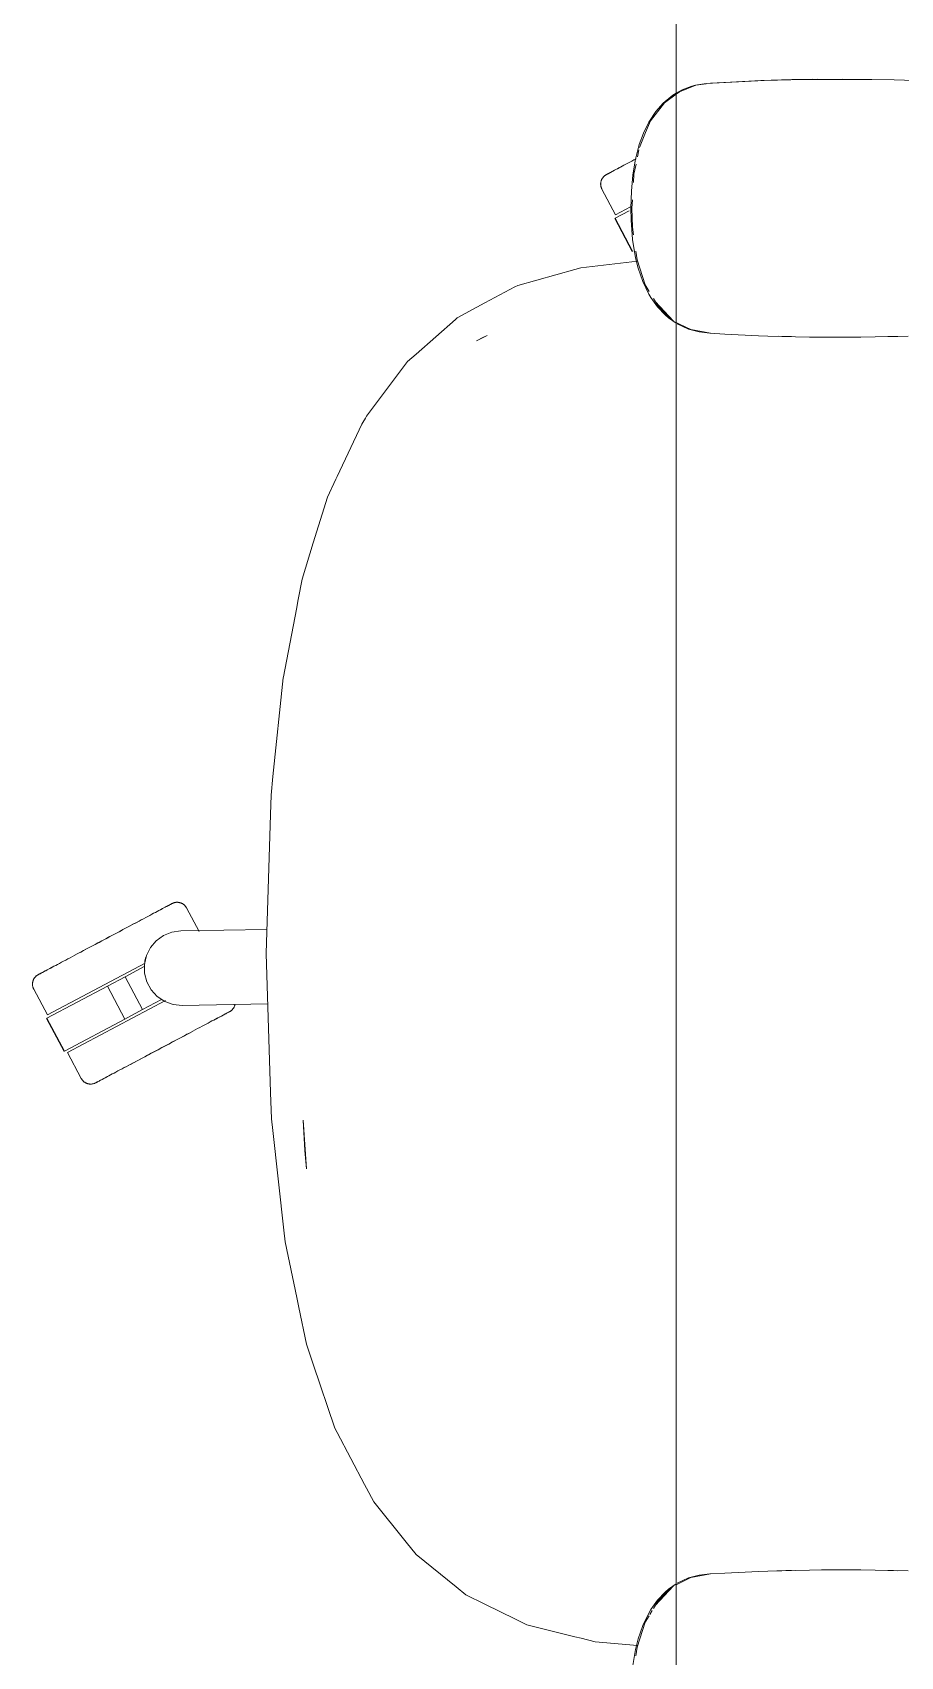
# Model space of a CAD drawing. Header units: millimetres. Extents: x 79795 to 317870, y -36033 to 97293.
# Drawn here: x 186859 to 187185, y 31539 to 32150 of the extents above; entities that cross this region are included whole.
import ezdxf

# ---------------------------------------------------------------- set-up
doc = ezdxf.new("R2010")
doc.units = ezdxf.units.MM
doc.header["$MEASUREMENT"] = 0
doc.layers.add('G-IMPT', color=8, linetype='CONTINUOUS', lineweight=9)
doc.layers.add('I-FURN', color=8, linetype='CONTINUOUS', lineweight=9)

msp = doc.modelspace()

# ---------------------------------------------------------------- linework, layer by layer
at = {"layer": 'G-IMPT'}
for p, q in [((187103.14, 32127.96), (187100.9, 32126.68)), ((187102.11, 32127.29), (187100.9, 32126.39)), ((187108.31, 32129.7), (187102.11, 32127.29)), ((187103.14, 32127.96), (187106.78, 32129.35)), ((187108.13, 32129.72), (187106.78, 32129.35)), ((187108.13, 32129.72), (187110.52, 32130.16)), ((187108.31, 32129.7), (187112.16, 32130.28)), ((187112.17, 32130.42), (187110.52, 32130.16)), ((187133.96, 32131.5), (187112.17, 32130.42)), ((187132.75, 32131.46), (187112.17, 32130.42)), ((187112.17, 32130.42), (187113.78, 32130.53)), ((187133.96, 32131.5), (187113.78, 32130.53)), ((187154.14, 32131.97), (187132.75, 32131.46)), ((187144.31, 32131.81), (187132.75, 32131.46)), ((187132.75, 32131.46), (187133.96, 32131.5)), ((187154.14, 32131.97), (187133.96, 32131.5)), ((187144.31, 32131.81), (187163.53, 32132.01)), ((187154.14, 32131.97), (187144.31, 32131.81)), ((187174.33, 32131.92), (187144.31, 32131.81)), ((187152.11, 32131.95), (187150.2, 32131.88)), ((187154.14, 32131.93), (187152.11, 32131.95)), ((187174.33, 32131.92), (187154.14, 32131.97)), ((187174.33, 32131.92), (187163.53, 32132.01)), ((187174.33, 32131.92), (187182.75, 32131.76)), ((187194.5, 32131.37), (187182.75, 32131.76)), ((187096.49, 32123.12), (187091.27, 32116.33)), ((187093.3, 32119.89), (187095.97, 32122.92)), ((187099.71, 32126), (187095.97, 32122.92)), ((187100.9, 32126.39), (187096.49, 32123.12)), ((187100.9, 32126.68), (187099.71, 32126)), ((187090.65, 32115.84), (187088.66, 32111.76)), ((187091.27, 32116.33), (187089.43, 32111.94)), ((187090.65, 32115.84), (187093.3, 32119.89)), ((187087.08, 32107.43), (187088.66, 32111.76)), ((187087.1, 32106.32), (187089.43, 32111.94)), ((187087.08, 32107.43), (187085.65, 32101.95)), ((187086.92, 32105.43), (187086.39, 32102.85)), ((187084.65, 32096.02), (187085.65, 32101.95)), ((187085.83, 32100.1), (187085.06, 32096.35)), ((187084.65, 32096.02), (187084.08, 32089.87)), ((187085.06, 32096.35), (187084.87, 32093.15)), ((187083.9, 32083.53), (187084.08, 32089.87)), ((187084.47, 32086.64), (187084.28, 32083.53)), ((187083.99, 32079.02), (187083.9, 32083.53)), ((187083.99, 32079.02), (187084.57, 32071.71)), ((187084.51, 32076.36), (187084.28, 32083.53)), ((187084.51, 32076.36), (187084.9, 32073.58)), ((187085.68, 32064.94), (187084.57, 32071.71)), ((187085.77, 32067.4), (187086.24, 32064.1)), ((187062.82, 32060.55), (187041.47, 32054.54)), ((187062.82, 32060.55), (187065.08, 32061.18)), ((187086.35, 32063.6), (187065.08, 32061.18)), ((187086.66, 32061.02), (187085.68, 32064.94)), ((187086.24, 32064.1), (187089.27, 32054.71)), ((187086.66, 32061.02), (187088.4, 32055.93)), ((187040.36, 32053.95), (187029.12, 32047.93)), ((187041.47, 32054.54), (187040.36, 32053.95)), ((187088.4, 32055.93), (187090.61, 32051.29)), ((187089.27, 32054.71), (187090.73, 32052.26)), ((187029.12, 32047.93), (187018.69, 32042.35)), ((187090.61, 32051.29), (187091.41, 32049.92)), ((187093.86, 32046.46), (187091.41, 32049.92)), ((187092.34, 32049.56), (187094.23, 32046.41)), ((187093.03, 32048.5), (187099.94, 32041.11)), ((187093.03, 32048.5), (187094.31, 32047.03)), ((187003.23, 32028.75), (187018.02, 32041.76)), ((187018.02, 32041.76), (187018.69, 32042.35)), ((187096.72, 32043.42), (187093.86, 32046.46)), ((187094.23, 32046.41), (187099.94, 32041.11)), ((187094.45, 32046.87), (187097.53, 32043.34)), ((187096.72, 32043.42), (187098.05, 32042.28)), ((187099.94, 32041.11), (187097.53, 32043.34)), ((187100.9, 32040.33), (187098.05, 32042.28)), ((187025.99, 32033.74), (187029.88, 32035.7)), ((187028.28, 32034.92), (187029.88, 32035.7)), ((187102.17, 32040), (187100.9, 32040.63)), ((187101.27, 32040.08), (187105.59, 32038.1)), ((187102.17, 32040), (187106.43, 32037.9)), ((187109.54, 32037.03), (187105.59, 32038.1)), ((187106.43, 32037.9), (187113.78, 32036.53)), ((187113.55, 32036.53), (187109.54, 32037.03)), ((187119.22, 32036.25), (187113.55, 32036.53)), ((187119.22, 32036.25), (187131.78, 32035.63)), ((187135.32, 32035.51), (187131.78, 32035.63)), ((187150.99, 32035.13), (187135.32, 32035.51)), ((187139.37, 32035.42), (187142.05, 32035.3)), ((187175.69, 32035.16), (187187.99, 32035.45)), ((187025.99, 32033.74), (187028.28, 32034.92)), ((187144.27, 32035.3), (187142.05, 32035.3)), ((187150.99, 32035.13), (187155.5, 32035.08)), ((187155.5, 32035.08), (187170.22, 32035.08)), ((187175.69, 32035.16), (187170.22, 32035.08)), ((187182.47, 32035.29), (187180.39, 32035.29)), ((187184.12, 32035.37), (187182.47, 32035.29)), ((186984.68, 32005.41), (186999.25, 32024.91)), ((186999.25, 32024.91), (186999.97, 32025.88)), ((187003.23, 32028.75), (186999.97, 32025.88)), ((186984.68, 32005.41), (186984.22, 32004.64)), ((186982.85, 32002.35), (186973.59, 31982.71)), ((186982.85, 32002.35), (186983.28, 32003.06)), ((186984.22, 32004.64), (186983.28, 32003.06)), ((186969.97, 31975.03), (186973.16, 31981.79)), ((186973.59, 31982.71), (186973.16, 31981.79)), ((186969.97, 31975.03), (186964.65, 31957.76)), ((186964.65, 31957.76), (186960.45, 31944.15)), ((186960.45, 31944.15), (186958.99, 31936.55)), ((186958.29, 31932.88), (186953.42, 31907.51)), ((186958.29, 31932.88), (186958.99, 31936.55)), ((186953.33, 31907.04), (186953.42, 31907.51)), ((186953.33, 31907.04), (186949.51, 31870.05)), ((186949.51, 31870.05), (186948.78, 31862.98)), ((186948.56, 31855.73), (186948.78, 31862.98)), ((186946.94, 31803.56), (186948.56, 31855.73)), ((186948.64, 31751.38), (186946.94, 31803.56)), ((186948.64, 31751.38), (186948.97, 31741.44)), ((186949.45, 31737.07), (186948.97, 31741.44)), ((186949.45, 31737.07), (186953.58, 31699.62)), ((186960.85, 31740.9), (186961.48, 31729.57)), ((186960.85, 31740.9), (186962.1, 31722.62)), ((186962.1, 31722.62), (186961.48, 31729.57)), ((186954.06, 31695.2), (186953.58, 31699.62)), ((186958.41, 31674.26), (186954.06, 31695.2)), ((186958.41, 31674.26), (186959.18, 31670.58)), ((186959.18, 31670.58), (186962.05, 31656.76)), ((186964.56, 31649.32), (186962.05, 31656.76)), ((186964.56, 31649.32), (186972.71, 31625.23)), ((186973.59, 31623.57), (186972.71, 31625.23)), ((186983.89, 31604.06), (186973.59, 31623.57)), ((186983.89, 31604.06), (186984.61, 31602.69)), ((186987.32, 31597.56), (186984.61, 31602.69)), ((186987.32, 31597.56), (186999.53, 31582.42)), ((187003.29, 31577.76), (186999.53, 31582.42)), ((187018.24, 31565.59), (187003.29, 31577.76)), ((187150.99, 31571.93), (187135.32, 31571.55)), ((187138.72, 31571.61), (187142.05, 31571.75)), ((187144.27, 31571.75), (187142.05, 31571.75)), ((187150.99, 31571.93), (187155.5, 31571.98)), ((187155.5, 31571.98), (187170.22, 31571.97)), ((187175.69, 31571.9), (187170.22, 31571.97)), ((187175.69, 31571.9), (187187.99, 31571.6)), ((187182.47, 31571.76), (187180.39, 31571.76)), ((187184.12, 31571.68), (187182.47, 31571.76)), ((187093.03, 31558.56), (187099.94, 31565.95)), ((187094.23, 31560.64), (187099.94, 31565.95)), ((187099.94, 31565.95), (187097.53, 31563.72)), ((187100.9, 31566.72), (187098.05, 31564.77)), ((187102.17, 31567.05), (187100.9, 31566.43)), ((187101.27, 31566.97), (187105.59, 31568.96)), ((187102.17, 31567.05), (187106.43, 31569.15)), ((187109.54, 31570.03), (187105.59, 31568.96)), ((187106.43, 31569.15), (187113.78, 31570.52)), ((187113.55, 31570.52), (187109.54, 31570.03)), ((187119.22, 31570.81), (187113.55, 31570.52)), ((187119.22, 31570.81), (187131.78, 31571.42)), ((187135.32, 31571.55), (187131.78, 31571.42)), ((187018.24, 31565.59), (187021.89, 31562.62)), ((187021.89, 31562.62), (187029.05, 31559.09)), ((187093.86, 31560.59), (187091.41, 31557.13)), ((187092.34, 31557.49), (187094.23, 31560.64)), ((187093.03, 31558.56), (187094.31, 31560.03)), ((187096.72, 31563.63), (187093.86, 31560.59)), ((187094.45, 31560.18), (187097.53, 31563.72)), ((187096.72, 31563.63), (187098.05, 31564.77)), ((187040.52, 31553.45), (187029.05, 31559.09)), ((187040.52, 31553.45), (187044.89, 31551.3)), ((187088.4, 31551.12), (187090.61, 31555.76)), ((187089.27, 31552.34), (187090.73, 31554.79)), ((187090.61, 31555.76), (187091.41, 31557.13)), ((187091.01, 31555.26), (187091.87, 31556.7)), ((187044.89, 31551.3), (187062.83, 31546.89)), ((187086.24, 31542.95), (187089.27, 31552.34)), ((187086.66, 31546.04), (187088.4, 31551.12)), ((187062.83, 31546.89), (187065.2, 31546.31)), ((187070.49, 31545.01), (187065.2, 31546.31)), ((187086.37, 31543.57), (187070.49, 31545.01)), ((187085.68, 31542.11), (187084.57, 31535.35)), ((187086.66, 31546.04), (187085.68, 31542.11)), ((187085.77, 31539.66), (187086.24, 31542.95))]:
    msp.add_line(p, q, dxfattribs=at)
at = {"layer": 'I-FURN'}
for p, q in [((187100.9, 31009.33), (187100.9, 32609.33)), ((187100.9, 32609.33), (187100.9, 31009.33)), ((187075.32, 32096.45), (187075.11, 32096.35)), ((187075.2, 32096.39), (187075.42, 32096.51)), ((187075.56, 32096.58), (187075.32, 32096.45)), ((187075.42, 32096.51), (187075.68, 32096.65)), ((187075.84, 32096.73), (187075.56, 32096.58)), ((187075.68, 32096.65), (187075.98, 32096.81)), ((187076.15, 32096.9), (187075.84, 32096.73)), ((187075.98, 32096.81), (187076.31, 32096.98)), ((187076.51, 32097.09), (187076.15, 32096.9)), ((187076.31, 32096.98), (187076.69, 32097.18)), ((187076.9, 32097.3), (187076.51, 32097.09)), ((187076.69, 32097.18), (187077.1, 32097.4)), ((187077.33, 32097.53), (187076.9, 32097.3)), ((187077.1, 32097.4), (187077.54, 32097.64)), ((187077.8, 32097.77), (187077.33, 32097.53)), ((187077.54, 32097.64), (187078.02, 32097.89)), ((187078.3, 32098.04), (187077.8, 32097.77)), ((187078.02, 32097.89), (187078.54, 32098.17)), ((187078.83, 32098.32), (187078.3, 32098.04)), ((187078.54, 32098.17), (187079.09, 32098.46)), ((187079.4, 32098.63), (187078.83, 32098.32)), ((187079.09, 32098.46), (187079.68, 32098.77)), ((187080, 32098.95), (187079.4, 32098.63)), ((187080.64, 32099.28), (187080, 32098.95)), ((187081.3, 32099.64), (187080.64, 32099.28)), ((187082, 32100.01), (187081.3, 32099.64)), ((187082.72, 32100.39), (187082, 32100.01)), ((187083.47, 32100.79), (187082.72, 32100.39)), ((187084.24, 32101.2), (187083.47, 32100.79)), ((187085.04, 32101.63), (187084.24, 32101.2)), ((187085.87, 32102.07), (187085.04, 32101.63)), ((187072.56, 32092.69), (187072.57, 32092.86)), ((187072.56, 32092.53), (187072.56, 32092.69)), ((187072.57, 32092.37), (187072.56, 32092.53)), ((187072.57, 32092.86), (187072.59, 32093.02)), ((187072.58, 32092.21), (187072.57, 32092.37)), ((187072.6, 32092.05), (187072.58, 32092.21)), ((187072.59, 32093.02), (187072.61, 32093.18)), ((187072.62, 32091.89), (187072.6, 32092.05)), ((187072.61, 32093.18), (187072.64, 32093.34)), ((187072.65, 32091.73), (187072.62, 32091.89)), ((187072.64, 32093.34), (187072.67, 32093.49)), ((187072.69, 32091.58), (187072.65, 32091.73)), ((187072.67, 32093.49), (187072.71, 32093.65)), ((187072.73, 32091.42), (187072.69, 32091.58)), ((187072.71, 32093.65), (187072.76, 32093.8)), ((187072.78, 32091.27), (187072.73, 32091.42)), ((187072.76, 32093.8), (187072.81, 32093.96)), ((187072.83, 32091.12), (187072.78, 32091.27)), ((187072.81, 32093.96), (187072.87, 32094.11)), ((187072.89, 32090.97), (187072.83, 32091.12)), ((187072.87, 32094.11), (187072.93, 32094.25)), ((187072.96, 32090.82), (187072.89, 32090.97)), ((187072.93, 32094.25), (187073, 32094.4)), ((187073.03, 32090.68), (187072.96, 32090.82)), ((187073, 32094.4), (187073.08, 32094.54)), ((187073.03, 32090.68), (187078.18, 32080.99)), ((187073.08, 32094.54), (187073.16, 32094.68)), ((187073.16, 32094.68), (187073.25, 32094.82)), ((187073.25, 32094.82), (187073.34, 32094.95)), ((187073.34, 32094.95), (187073.44, 32095.08)), ((187073.44, 32095.08), (187073.54, 32095.2)), ((187073.54, 32095.2), (187073.65, 32095.32)), ((187073.65, 32095.32), (187073.76, 32095.44)), ((187073.76, 32095.44), (187073.88, 32095.55)), ((187073.88, 32095.55), (187074, 32095.65)), ((187074, 32095.65), (187074.12, 32095.75)), ((187074.12, 32095.75), (187074.25, 32095.85)), ((187074.25, 32095.85), (187074.39, 32095.94)), ((187074.39, 32095.94), (187074.52, 32096.03)), ((187074.52, 32096.03), (187074.66, 32096.11)), ((187074.66, 32096.11), (187074.7, 32096.13)), ((187074.7, 32096.13), (187074.72, 32096.14)), ((187074.71, 32096.13), (187074.7, 32096.13)), ((187074.75, 32096.15), (187074.71, 32096.13)), ((187074.72, 32096.14), (187074.78, 32096.17)), ((187074.83, 32096.2), (187074.75, 32096.15)), ((187074.78, 32096.17), (187074.88, 32096.22)), ((187074.95, 32096.26), (187074.83, 32096.2)), ((187074.88, 32096.22), (187075.02, 32096.3)), ((187075.11, 32096.35), (187074.95, 32096.26)), ((187075.02, 32096.3), (187075.2, 32096.39)), ((187077.83, 32079.67), (187084.4, 32067.31)), ((187078, 32079.76), (187083.29, 32082.57)), ((187084.57, 32067.4), (187078, 32079.76)), ((187078.18, 32080.99), (187083.81, 32083.98)), ((187084.67, 32067.45), (187084.57, 32067.4)), ((186910.9, 31821.93), (186910.64, 31821.79)), ((186910.76, 31821.86), (186911, 31821.99)), ((186911.12, 31822.05), (186910.9, 31821.93)), ((186911, 31821.99), (186911.2, 31822.09)), ((186911.3, 31822.14), (186911.12, 31822.05)), ((186911.2, 31822.09), (186911.37, 31822.18)), ((186911.44, 31822.22), (186911.3, 31822.14)), ((186911.37, 31822.18), (186911.49, 31822.24)), ((186911.54, 31822.27), (186911.44, 31822.22)), ((186911.49, 31822.24), (186911.57, 31822.29)), ((186911.6, 31822.3), (186911.54, 31822.27)), ((186911.57, 31822.29), (186911.61, 31822.31)), ((186911.62, 31822.31), (186911.6, 31822.3)), ((186911.61, 31822.31), (186911.62, 31822.31)), ((186911.62, 31822.31), (186911.76, 31822.39)), ((186911.76, 31822.39), (186911.91, 31822.45)), ((186911.91, 31822.45), (186912.06, 31822.51)), ((186912.06, 31822.51), (186912.21, 31822.57)), ((186912.21, 31822.57), (186912.36, 31822.62)), ((186912.36, 31822.62), (186912.52, 31822.66)), ((186912.52, 31822.66), (186912.67, 31822.7)), ((186912.67, 31822.7), (186912.83, 31822.73)), ((186912.83, 31822.73), (186912.99, 31822.75)), ((186912.99, 31822.75), (186913.15, 31822.77)), ((186913.15, 31822.77), (186913.31, 31822.78)), ((186913.31, 31822.78), (186913.47, 31822.78)), ((186913.47, 31822.78), (186913.63, 31822.78)), ((186913.63, 31822.78), (186913.8, 31822.77)), ((186913.8, 31822.77), (186913.96, 31822.76)), ((186913.96, 31822.76), (186914.12, 31822.74)), ((186914.12, 31822.74), (186914.27, 31822.71)), ((186914.27, 31822.71), (186914.43, 31822.68)), ((186914.43, 31822.68), (186914.59, 31822.64)), ((186914.59, 31822.64), (186914.74, 31822.59)), ((186914.74, 31822.59), (186914.9, 31822.54)), ((186914.9, 31822.54), (186915.05, 31822.48)), ((186915.05, 31822.48), (186915.19, 31822.42)), ((186915.19, 31822.42), (186915.34, 31822.35)), ((186915.34, 31822.35), (186915.48, 31822.27)), ((186915.48, 31822.27), (186915.62, 31822.19)), ((186915.62, 31822.19), (186915.76, 31822.1)), ((186915.76, 31822.1), (186915.89, 31822.01)), ((186915.89, 31822.01), (186916.02, 31821.91)), ((186916.02, 31821.91), (186916.14, 31821.81)), ((186898.73, 31815.46), (186899.6, 31815.92)), ((186900.06, 31816.17), (186899.2, 31815.71)), ((186899.6, 31815.92), (186900.45, 31816.37)), ((186900.9, 31816.61), (186900.06, 31816.17)), ((186901.71, 31817.04), (186900.9, 31816.61)), ((186902.5, 31817.46), (186901.71, 31817.04)), ((186903.26, 31817.87), (186902.5, 31817.46)), ((186903.99, 31818.26), (186903.26, 31817.87)), ((186904.7, 31818.64), (186903.99, 31818.26)), ((186905.38, 31819), (186904.7, 31818.64)), ((186906.03, 31819.34), (186905.38, 31819)), ((186906.64, 31819.67), (186906.03, 31819.34)), ((186907.23, 31819.98), (186906.64, 31819.67)), ((186906.91, 31819.81), (186907.48, 31820.12)), ((186907.78, 31820.27), (186907.23, 31819.98)), ((186907.48, 31820.12), (186908.02, 31820.4)), ((186908.29, 31820.55), (186907.78, 31820.27)), ((186908.02, 31820.4), (186908.52, 31820.67)), ((186908.78, 31820.8), (186908.29, 31820.55)), ((186908.52, 31820.67), (186908.99, 31820.91)), ((186909.22, 31821.04), (186908.78, 31820.8)), ((186908.99, 31820.91), (186909.42, 31821.14)), ((186909.63, 31821.26), (186909.22, 31821.04)), ((186909.42, 31821.14), (186909.81, 31821.35)), ((186910.01, 31821.46), (186909.63, 31821.26)), ((186909.81, 31821.35), (186910.16, 31821.54)), ((186910.34, 31821.63), (186910.01, 31821.46)), ((186910.16, 31821.54), (186910.48, 31821.71)), ((186910.64, 31821.79), (186910.34, 31821.63)), ((186910.48, 31821.71), (186910.76, 31821.86)), ((186916.14, 31821.81), (186916.26, 31821.7)), ((186916.26, 31821.7), (186916.38, 31821.59)), ((186916.38, 31821.59), (186916.49, 31821.47)), ((186916.49, 31821.47), (186916.59, 31821.35)), ((186916.59, 31821.35), (186916.69, 31821.22)), ((186916.69, 31821.22), (186916.79, 31821.09)), ((186916.79, 31821.09), (186916.88, 31820.96)), ((186916.88, 31820.96), (186916.97, 31820.83)), ((186916.97, 31820.83), (186917.05, 31820.69)), ((186917.05, 31820.69), (186917.07, 31820.65)), ((186921.77, 31811.81), (186917.07, 31820.65)), ((186887.21, 31809.34), (186888.22, 31809.87)), ((186888.76, 31810.16), (186887.76, 31809.63)), ((186888.22, 31809.87), (186889.22, 31810.4)), ((186889.76, 31810.69), (186888.76, 31810.16)), ((186889.22, 31810.4), (186890.22, 31810.93)), ((186890.75, 31811.22), (186889.76, 31810.69)), ((186890.22, 31810.93), (186891.21, 31811.46)), ((186891.74, 31811.74), (186890.75, 31811.22)), ((186891.21, 31811.46), (186892.19, 31811.98)), ((186892.72, 31812.26), (186891.74, 31811.74)), ((186892.19, 31811.98), (186893.16, 31812.5)), ((186893.69, 31812.78), (186892.72, 31812.26)), ((186893.16, 31812.5), (186894.13, 31813.01)), ((186894.64, 31813.29), (186893.69, 31812.78)), ((186894.13, 31813.01), (186895.08, 31813.52)), ((186895.59, 31813.79), (186894.64, 31813.29)), ((186895.08, 31813.52), (186896.02, 31814.02)), ((186896.52, 31814.29), (186895.59, 31813.79)), ((186896.02, 31814.02), (186896.94, 31814.51)), ((186897.43, 31814.77), (186896.52, 31814.29)), ((186896.94, 31814.51), (186897.85, 31814.99)), ((186898.33, 31815.25), (186897.43, 31814.77)), ((186897.85, 31814.99), (186898.73, 31815.46)), ((186899.2, 31815.71), (186898.33, 31815.25)), ((186905.66, 31808.34), (186908.41, 31810.31)), ((186908.41, 31810.31), (186911.54, 31811.56)), ((186911.54, 31811.56), (186914.88, 31812.02)), ((186914.88, 31812.02), (186947.22, 31812.59)), ((186875.53, 31803.12), (186876.44, 31803.61)), ((186876.94, 31803.88), (186876.02, 31803.39)), ((186876.44, 31803.61), (186877.37, 31804.1)), ((186877.88, 31804.37), (186876.94, 31803.88)), ((186877.37, 31804.1), (186878.31, 31804.61)), ((186878.83, 31804.88), (186877.88, 31804.37)), ((186878.31, 31804.61), (186879.27, 31805.12)), ((186879.79, 31805.39), (186878.83, 31804.88)), ((186879.27, 31805.12), (186880.24, 31805.63)), ((186880.77, 31805.91), (186879.79, 31805.39)), ((186880.24, 31805.63), (186881.22, 31806.15)), ((186881.75, 31806.43), (186880.77, 31805.91)), ((186881.22, 31806.15), (186882.21, 31806.68)), ((186882.74, 31806.96), (186881.75, 31806.43)), ((186882.21, 31806.68), (186883.2, 31807.2)), ((186883.74, 31807.49), (186882.74, 31806.96)), ((186883.2, 31807.2), (186884.2, 31807.74)), ((186884.74, 31808.02), (186883.74, 31807.49)), ((186884.2, 31807.74), (186885.2, 31808.27)), ((186885.75, 31808.56), (186884.74, 31808.02)), ((186885.2, 31808.27), (186886.21, 31808.8)), ((186886.75, 31809.09), (186885.75, 31808.56)), ((186886.21, 31808.8), (186887.21, 31809.34)), ((186887.76, 31809.63), (186886.75, 31809.09)), ((186901.96, 31802.77), (186903.47, 31805.78)), ((186903.47, 31805.78), (186905.66, 31808.34)), ((186864.94, 31797.49), (186864.44, 31797.23)), ((186864.66, 31797.35), (186865.18, 31797.62)), ((186864.83, 31780.45), (186901.54, 31799.97)), ((186865.47, 31797.78), (186864.94, 31797.49)), ((186865.18, 31797.62), (186865.73, 31797.92)), ((186866.04, 31798.08), (186865.47, 31797.78)), ((186865.73, 31797.92), (186866.32, 31798.23)), ((186866.65, 31798.4), (186866.04, 31798.08)), ((186867.28, 31798.74), (186866.65, 31798.4)), ((186867.94, 31799.09), (186867.28, 31798.74)), ((186868.64, 31799.46), (186867.94, 31799.09)), ((186869.36, 31799.84), (186868.64, 31799.46)), ((186870.11, 31800.24), (186869.36, 31799.84)), ((186870.89, 31800.66), (186870.11, 31800.24)), ((186871.69, 31801.08), (186870.89, 31800.66)), ((186872.51, 31801.52), (186871.69, 31801.08)), ((186873.36, 31801.97), (186872.51, 31801.52)), ((186874.23, 31802.43), (186873.36, 31801.97)), ((186875.11, 31802.9), (186874.23, 31802.43)), ((186876.02, 31803.39), (186875.11, 31802.9)), ((186893.99, 31794.82), (186901.14, 31798.62)), ((186901.21, 31799.48), (186901.96, 31802.77)), ((186901.26, 31796.1), (186901.21, 31799.48)), ((186859.2, 31791.99), (186859.21, 31792.15)), ((186859.21, 31791.83), (186859.2, 31791.99)), ((186859.21, 31792.31), (186859.23, 31792.47)), ((186859.21, 31792.15), (186859.21, 31792.31)), ((186859.22, 31791.67), (186859.21, 31791.83)), ((186859.24, 31791.51), (186859.22, 31791.67)), ((186859.23, 31792.47), (186859.25, 31792.63)), ((186859.26, 31791.35), (186859.24, 31791.51)), ((186859.25, 31792.63), (186859.28, 31792.79)), ((186859.28, 31792.79), (186859.31, 31792.95)), ((186859.31, 31792.95), (186859.35, 31793.1)), ((186859.35, 31793.1), (186859.4, 31793.26)), ((186859.4, 31793.26), (186859.45, 31793.41)), ((186859.45, 31793.41), (186859.51, 31793.56)), ((186859.51, 31793.56), (186859.57, 31793.71)), ((186859.57, 31793.71), (186859.64, 31793.85)), ((186859.64, 31793.85), (186859.72, 31794)), ((186859.72, 31794), (186859.8, 31794.13)), ((186859.8, 31794.13), (186859.89, 31794.27)), ((186859.89, 31794.27), (186859.98, 31794.4)), ((186859.98, 31794.4), (186860.08, 31794.53)), ((186860.08, 31794.53), (186860.18, 31794.65)), ((186860.18, 31794.65), (186860.29, 31794.77)), ((186860.29, 31794.77), (186860.4, 31794.89)), ((186860.4, 31794.89), (186860.52, 31795)), ((186860.52, 31795), (186860.64, 31795.11)), ((186860.64, 31795.11), (186860.76, 31795.21)), ((186860.76, 31795.21), (186860.89, 31795.3)), ((186860.89, 31795.3), (186861.03, 31795.4)), ((186861.03, 31795.4), (186861.16, 31795.48)), ((186861.16, 31795.48), (186861.3, 31795.56)), ((186861.3, 31795.56), (186861.34, 31795.58)), ((186861.34, 31795.58), (186861.36, 31795.59)), ((186861.35, 31795.58), (186861.34, 31795.58)), ((186861.39, 31795.61), (186861.35, 31795.58)), ((186861.36, 31795.59), (186861.42, 31795.62)), ((186861.47, 31795.65), (186861.39, 31795.61)), ((186861.42, 31795.62), (186861.52, 31795.68)), ((186861.59, 31795.72), (186861.47, 31795.65)), ((186861.52, 31795.68), (186861.66, 31795.75)), ((186861.76, 31795.8), (186861.59, 31795.72)), ((186861.66, 31795.75), (186861.84, 31795.85)), ((186861.96, 31795.91), (186861.76, 31795.8)), ((186861.84, 31795.85), (186862.06, 31795.96)), ((186862.2, 31796.04), (186861.96, 31795.91)), ((186862.06, 31795.96), (186862.32, 31796.1)), ((186862.48, 31796.19), (186862.2, 31796.04)), ((186862.32, 31796.1), (186862.62, 31796.26)), ((186862.79, 31796.35), (186862.48, 31796.19)), ((186862.62, 31796.26), (186862.95, 31796.44)), ((186863.15, 31796.54), (186862.79, 31796.35)), ((186862.95, 31796.44), (186863.33, 31796.64)), ((186863.54, 31796.75), (186863.15, 31796.54)), ((186863.33, 31796.64), (186863.74, 31796.85)), ((186863.97, 31796.98), (186863.54, 31796.75)), ((186863.74, 31796.85), (186864.18, 31797.09)), ((186864.44, 31797.23), (186863.97, 31796.98)), ((186864.18, 31797.09), (186864.66, 31797.35)), ((186887.35, 31791.29), (186893.99, 31794.82)), ((186900.56, 31782.46), (186893.99, 31794.82)), ((186902.13, 31792.84), (186901.26, 31796.1)), ((186903.75, 31789.88), (186902.13, 31792.84)), ((186859.29, 31791.19), (186859.26, 31791.35)), ((186859.33, 31791.03), (186859.29, 31791.19)), ((186859.37, 31790.88), (186859.33, 31791.03)), ((186859.42, 31790.72), (186859.37, 31790.88)), ((186859.47, 31790.57), (186859.42, 31790.72)), ((186859.54, 31790.42), (186859.47, 31790.57)), ((186859.6, 31790.28), (186859.54, 31790.42)), ((186859.68, 31790.13), (186859.6, 31790.28)), ((186859.68, 31790.13), (186864.83, 31780.45)), ((186864.64, 31779.21), (186887.35, 31791.29)), ((186872.34, 31766.32), (186909.09, 31785.86)), ((186893.92, 31778.93), (186887.35, 31791.29)), ((186907.71, 31786.26), (186900.56, 31782.46)), ((186906.03, 31787.4), (186903.75, 31789.88)), ((186908.84, 31785.53), (186906.03, 31787.4)), ((186912.01, 31784.39), (186908.84, 31785.53)), ((186871.21, 31766.85), (186864.64, 31779.21)), ((186900.56, 31782.46), (186893.92, 31778.93)), ((186915.37, 31784.04), (186912.01, 31784.39)), ((186947.56, 31784.6), (186915.37, 31784.04)), ((186927.91, 31778.88), (186928.51, 31779.2)), ((186928.82, 31779.36), (186928.24, 31779.05)), ((186928.51, 31779.2), (186929.08, 31779.5)), ((186929.37, 31779.66), (186928.82, 31779.36)), ((186929.08, 31779.5), (186929.61, 31779.78)), ((186929.89, 31779.93), (186929.37, 31779.66)), ((186929.61, 31779.78), (186930.12, 31780.05)), ((186930.37, 31780.19), (186929.89, 31779.93)), ((186930.12, 31780.05), (186930.58, 31780.3)), ((186930.82, 31780.42), (186930.37, 31780.19)), ((186930.58, 31780.3), (186931.01, 31780.53)), ((186931.23, 31780.64), (186930.82, 31780.42)), ((186931.01, 31780.53), (186931.4, 31780.74)), ((186931.6, 31780.84), (186931.23, 31780.64)), ((186931.4, 31780.74), (186931.76, 31780.93)), ((186931.94, 31781.02), (186931.6, 31780.84)), ((186931.76, 31780.93), (186932.08, 31781.09)), ((186932.23, 31781.18), (186931.94, 31781.02)), ((186932.08, 31781.09), (186932.36, 31781.24)), ((186932.49, 31781.31), (186932.23, 31781.18)), ((186932.36, 31781.24), (186932.6, 31781.37)), ((186932.71, 31781.43), (186932.49, 31781.31)), ((186932.6, 31781.37), (186932.8, 31781.48)), ((186932.89, 31781.53), (186932.71, 31781.43)), ((186932.8, 31781.48), (186932.96, 31781.56)), ((186933.03, 31781.6), (186932.89, 31781.53)), ((186932.96, 31781.56), (186933.08, 31781.63)), ((186933.13, 31781.65), (186933.03, 31781.6)), ((186933.08, 31781.63), (186933.16, 31781.67)), ((186933.19, 31781.69), (186933.13, 31781.65)), ((186933.16, 31781.67), (186933.21, 31781.69)), ((186933.21, 31781.7), (186933.19, 31781.69)), ((186933.25, 31781.72), (186933.21, 31781.7)), ((186933.21, 31781.69), (186933.21, 31781.7)), ((186933.39, 31781.8), (186933.25, 31781.72)), ((186933.53, 31781.88), (186933.39, 31781.8)), ((186933.66, 31781.97), (186933.53, 31781.88)), ((186933.79, 31782.07), (186933.66, 31781.97)), ((186933.91, 31782.17), (186933.79, 31782.07)), ((186934.04, 31782.28), (186933.91, 31782.17)), ((186934.15, 31782.39), (186934.04, 31782.28)), ((186934.27, 31782.51), (186934.15, 31782.39)), ((186934.37, 31782.63), (186934.27, 31782.51)), ((186934.48, 31782.75), (186934.37, 31782.63)), ((186934.57, 31782.88), (186934.48, 31782.75)), ((186934.67, 31783.01), (186934.57, 31782.88)), ((186934.75, 31783.15), (186934.67, 31783.01)), ((186934.83, 31783.28), (186934.75, 31783.15)), ((186934.91, 31783.43), (186934.83, 31783.28)), ((186934.98, 31783.57), (186934.91, 31783.43)), ((186935.05, 31783.72), (186934.98, 31783.57)), ((186935.1, 31783.87), (186935.05, 31783.72)), ((186935.16, 31784.02), (186935.1, 31783.87)), ((186935.2, 31784.18), (186935.16, 31784.02)), ((186935.24, 31784.33), (186935.2, 31784.18)), ((186864.47, 31779.12), (186871.04, 31766.76)), ((186893.92, 31778.93), (186871.21, 31766.85)), ((186917.18, 31773.18), (186916.24, 31772.67)), ((186916.68, 31772.91), (186917.61, 31773.4)), ((186918.11, 31773.67), (186917.18, 31773.18)), ((186917.61, 31773.4), (186918.54, 31773.89)), ((186919.03, 31774.16), (186918.11, 31773.67)), ((186918.54, 31773.89), (186919.44, 31774.38)), ((186919.44, 31774.38), (186920.33, 31774.85)), ((186920.33, 31774.85), (186921.2, 31775.31)), ((186921.2, 31775.31), (186922.04, 31775.76)), ((186922.04, 31775.76), (186922.87, 31776.2)), ((186922.87, 31776.2), (186923.67, 31776.62)), ((186923.67, 31776.62), (186924.45, 31777.04)), ((186924.45, 31777.04), (186925.19, 31777.43)), ((186925.19, 31777.43), (186925.92, 31777.82)), ((186925.92, 31777.82), (186926.61, 31778.19)), ((186926.61, 31778.19), (186927.28, 31778.54)), ((186927.28, 31778.54), (186927.91, 31778.88)), ((186904.8, 31766.59), (186905.8, 31767.12)), ((186906.34, 31767.41), (186905.34, 31766.88)), ((186905.8, 31767.12), (186906.8, 31767.65)), ((186907.34, 31767.94), (186906.34, 31767.41)), ((186906.8, 31767.65), (186907.8, 31768.19)), ((186908.35, 31768.48), (186907.34, 31767.94)), ((186907.8, 31768.19), (186908.81, 31768.72)), ((186909.35, 31769.01), (186908.35, 31768.48)), ((186908.81, 31768.72), (186909.81, 31769.26)), ((186910.35, 31769.54), (186909.35, 31769.01)), ((186909.81, 31769.26), (186910.81, 31769.79)), ((186911.35, 31770.08), (186910.35, 31769.54)), ((186910.81, 31769.79), (186911.81, 31770.32)), ((186912.35, 31770.6), (186911.35, 31770.08)), ((186911.81, 31770.32), (186912.8, 31770.85)), ((186913.33, 31771.13), (186912.35, 31770.6)), ((186912.8, 31770.85), (186913.79, 31771.37)), ((186914.31, 31771.65), (186913.33, 31771.13)), ((186913.79, 31771.37), (186914.76, 31771.89)), ((186915.28, 31772.16), (186914.31, 31771.65)), ((186914.76, 31771.89), (186915.72, 31772.4)), ((186916.24, 31772.67), (186915.28, 31772.16)), ((186915.72, 31772.4), (186916.68, 31772.91)), ((186872.34, 31766.32), (186877.49, 31756.63)), ((186893.66, 31760.67), (186894.49, 31761.11)), ((186894.95, 31761.35), (186894.11, 31760.9)), ((186894.49, 31761.11), (186895.35, 31761.57)), ((186895.82, 31761.82), (186894.95, 31761.35)), ((186895.35, 31761.57), (186896.23, 31762.03)), ((186896.71, 31762.29), (186895.82, 31761.82)), ((186896.23, 31762.03), (186897.12, 31762.51)), ((186897.61, 31762.77), (186896.71, 31762.29)), ((186897.12, 31762.51), (186898.04, 31762.99)), ((186898.54, 31763.26), (186897.61, 31762.77)), ((186898.04, 31762.99), (186898.97, 31763.49)), ((186899.47, 31763.76), (186898.54, 31763.26)), ((186898.97, 31763.49), (186899.91, 31763.99)), ((186900.43, 31764.26), (186899.47, 31763.76)), ((186899.91, 31763.99), (186900.87, 31764.5)), ((186901.39, 31764.78), (186900.43, 31764.26)), ((186900.87, 31764.5), (186901.84, 31765.01)), ((186902.36, 31765.3), (186901.39, 31764.78)), ((186901.84, 31765.01), (186902.82, 31765.54)), ((186903.35, 31765.82), (186902.36, 31765.3)), ((186902.82, 31765.54), (186903.8, 31766.06)), ((186904.34, 31766.35), (186903.35, 31765.82)), ((186903.8, 31766.06), (186904.8, 31766.59)), ((186905.34, 31766.88), (186904.34, 31766.35)), ((186877.51, 31756.59), (186877.49, 31756.63)), ((186877.59, 31756.45), (186877.51, 31756.59)), ((186877.67, 31756.32), (186877.59, 31756.45)), ((186877.76, 31756.18), (186877.67, 31756.32)), ((186877.86, 31756.06), (186877.76, 31756.18)), ((186877.96, 31755.93), (186877.86, 31756.06)), ((186878.07, 31755.81), (186877.96, 31755.93)), ((186878.18, 31755.69), (186878.07, 31755.81)), ((186878.29, 31755.58), (186878.18, 31755.69)), ((186878.41, 31755.47), (186878.29, 31755.58)), ((186878.54, 31755.37), (186878.41, 31755.47)), ((186878.67, 31755.27), (186878.54, 31755.37)), ((186878.8, 31755.18), (186878.67, 31755.27)), ((186878.93, 31755.09), (186878.8, 31755.18)), ((186879.07, 31755.01), (186878.93, 31755.09)), ((186879.22, 31754.93), (186879.07, 31755.01)), ((186879.36, 31754.86), (186879.22, 31754.93)), ((186879.51, 31754.8), (186879.36, 31754.86)), ((186879.66, 31754.74), (186879.51, 31754.8)), ((186882.65, 31754.83), (186882.5, 31754.77)), ((186882.79, 31754.89), (186882.65, 31754.83)), ((186882.94, 31754.97), (186882.79, 31754.89)), ((186882.99, 31754.99), (186882.94, 31754.97)), ((186882.94, 31754.97), (186882.96, 31754.98)), ((186882.94, 31754.97), (186882.94, 31754.97)), ((186882.96, 31754.98), (186883.02, 31755.01)), ((186883.07, 31755.04), (186882.99, 31754.99)), ((186883.02, 31755.01), (186883.12, 31755.06)), ((186883.19, 31755.1), (186883.07, 31755.04)), ((186883.12, 31755.06), (186883.26, 31755.14)), ((186883.35, 31755.19), (186883.19, 31755.1)), ((186883.26, 31755.14), (186883.44, 31755.23)), ((186883.55, 31755.29), (186883.35, 31755.19)), ((186883.44, 31755.23), (186883.66, 31755.35)), ((186883.79, 31755.42), (186883.55, 31755.29)), ((186883.66, 31755.35), (186883.92, 31755.49)), ((186884.07, 31755.57), (186883.79, 31755.42)), ((186883.92, 31755.49), (186884.21, 31755.64)), ((186884.39, 31755.74), (186884.07, 31755.57)), ((186884.21, 31755.64), (186884.55, 31755.82)), ((186884.75, 31755.93), (186884.39, 31755.74)), ((186884.55, 31755.82), (186884.92, 31756.02)), ((186885.14, 31756.14), (186884.75, 31755.93)), ((186884.92, 31756.02), (186885.33, 31756.24)), ((186885.57, 31756.37), (186885.14, 31756.14)), ((186885.33, 31756.24), (186885.78, 31756.48)), ((186886.03, 31756.61), (186885.57, 31756.37)), ((186885.78, 31756.48), (186886.26, 31756.73)), ((186886.54, 31756.88), (186886.03, 31756.61)), ((186886.26, 31756.73), (186886.78, 31757.01)), ((186887.07, 31757.16), (186886.54, 31756.88)), ((186886.78, 31757.01), (186887.33, 31757.3)), ((186887.64, 31757.47), (186887.07, 31757.16)), ((186887.33, 31757.3), (186887.91, 31757.61)), ((186887.91, 31757.61), (186888.53, 31757.94)), ((186888.53, 31757.94), (186889.18, 31758.28)), ((186889.18, 31758.28), (186889.85, 31758.64)), ((186889.85, 31758.64), (186890.56, 31759.02)), ((186890.56, 31759.02), (186891.3, 31759.41)), ((186891.3, 31759.41), (186892.06, 31759.82)), ((186892.06, 31759.82), (186892.85, 31760.23)), ((186892.85, 31760.23), (186893.66, 31760.67)), ((186879.81, 31754.69), (186879.66, 31754.74)), ((186879.97, 31754.64), (186879.81, 31754.69)), ((186880.12, 31754.6), (186879.97, 31754.64)), ((186880.28, 31754.57), (186880.12, 31754.6)), ((186880.44, 31754.54), (186880.28, 31754.57)), ((186880.6, 31754.52), (186880.44, 31754.54)), ((186880.76, 31754.5), (186880.6, 31754.52)), ((186880.92, 31754.5), (186880.76, 31754.5)), ((186881.08, 31754.49), (186880.92, 31754.5)), ((186881.24, 31754.5), (186881.08, 31754.49)), ((186881.4, 31754.51), (186881.24, 31754.5)), ((186881.56, 31754.53), (186881.4, 31754.51)), ((186881.72, 31754.55), (186881.56, 31754.53)), ((186881.88, 31754.58), (186881.72, 31754.55)), ((186882.04, 31754.62), (186881.88, 31754.58)), ((186882.19, 31754.66), (186882.04, 31754.62)), ((186882.35, 31754.71), (186882.19, 31754.66)), ((186882.5, 31754.77), (186882.35, 31754.71))]:
    msp.add_line(p, q, dxfattribs=at)
msp.add_arc((186914.94, 31798.03), 13.81, 162.66397, 167.65266, dxfattribs=at)
msp.add_open_spline([(186901.33, 31800.39), (186901.4, 31800.82), (186901.5, 31801.25), (186901.62, 31801.67)], degree=3, dxfattribs=at)

doc.saveas('drawing.dxf')
